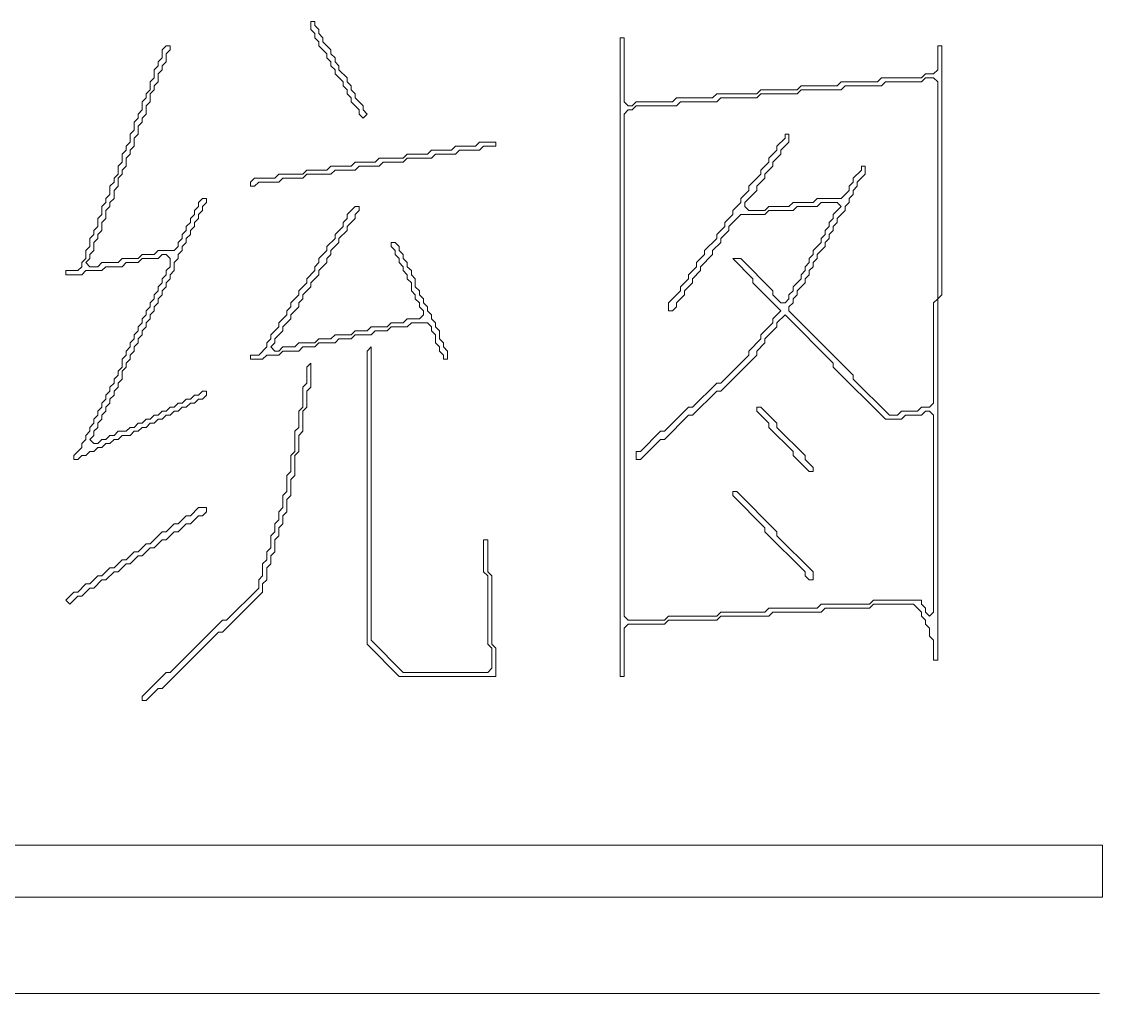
# Model space of a CAD drawing. Header units: millimetres. Extents: x 24 to 865, y 18 to 612.
# Drawn here: x 342.52 to 366.08, y 229.55 to 250.74 of the extents above; entities that cross this region are included whole.
import ezdxf

# ---------------------------------------------------------------- set-up
doc = ezdxf.new("R2010")
doc.units = ezdxf.units.MM
doc.layers.add('TRACE_STRAIGHT', color=5, linetype='Continuous', lineweight=0)
doc.layers.add('TRACE_TEXT_SYMBOL', color=6, linetype='Continuous', lineweight=0)

msp = doc.modelspace()

# ---------------------------------------------------------------- linework, layer by layer
at = {"layer": 'TRACE_STRAIGHT', "color": 5}
msp.add_line((232.382, 229.55), (366.012, 229.55), dxfattribs=at)
at = {"layer": 'TRACE_TEXT_SYMBOL', "color": 6}
for points in [[(348.824, 250.737), (348.824, 250.562), (348.912, 250.474), (348.912, 250.386), (349, 250.299), (349, 250.211), (349.175, 250.036), (349.175, 249.948), (349.262, 249.861), (349.262, 249.773), (349.35, 249.686), (349.35, 249.598), (349.525, 249.423), (349.525, 249.335), (349.613, 249.248), (349.613, 249.16), (349.7, 249.073), (349.7, 248.985), (349.875, 248.81), (349.875, 248.722), (349.963, 248.635), (350.05, 248.722), (349.963, 248.81), (349.963, 248.898), (349.788, 249.073), (349.788, 249.16), (349.7, 249.248), (349.7, 249.335), (349.613, 249.423), (349.613, 249.511), (349.437, 249.686), (349.437, 249.773), (349.35, 249.861), (349.35, 249.948), (349.262, 250.036), (349.262, 250.124), (349.087, 250.299), (349.087, 250.386), (349, 250.474), (349, 250.562), (348.912, 250.649), (348.912, 250.737)], [(355.568, 250.386), (355.568, 236.461), (355.656, 236.461), (355.656, 237.512), (355.743, 237.6), (356.531, 237.6), (356.619, 237.688), (357.67, 237.688), (357.757, 237.775), (358.808, 237.775), (358.896, 237.863), (359.947, 237.863), (360.034, 237.95), (360.998, 237.95), (361.085, 238.038), (361.961, 238.038), (362.136, 237.863), (362.136, 237.775), (362.224, 237.688), (362.224, 237.6), (362.311, 237.512), (362.311, 237.337), (362.399, 237.25), (362.399, 236.812), (362.487, 236.812), (362.487, 244.694), (362.574, 244.781), (362.574, 250.211), (362.487, 250.211), (362.487, 249.686), (362.399, 249.598), (362.224, 249.598), (362.136, 249.511), (361.261, 249.511), (361.173, 249.423), (360.385, 249.423), (360.297, 249.335), (359.509, 249.335), (359.421, 249.248), (358.633, 249.248), (358.546, 249.16), (357.67, 249.16), (357.582, 249.073), (356.794, 249.073), (356.706, 248.985), (355.918, 248.985), (355.831, 248.898), (355.743, 248.898), (355.656, 248.985), (355.656, 250.386)], [(352.503, 248.109), (352.415, 248.022), (351.977, 248.022), (351.89, 247.934), (351.452, 247.934), (351.364, 247.847), (350.926, 247.847), (350.839, 247.759), (350.313, 247.759), (350.226, 247.671), (349.788, 247.671), (349.7, 247.584), (349.262, 247.584), (349.175, 247.496), (348.737, 247.496), (348.649, 247.409), (348.124, 247.409), (348.036, 247.321), (347.598, 247.321), (347.511, 247.234), (347.511, 247.146), (347.598, 247.146), (347.686, 247.234), (348.124, 247.234), (348.211, 247.321), (348.649, 247.321), (348.737, 247.409), (349.262, 247.409), (349.35, 247.496), (349.788, 247.496), (349.875, 247.584), (350.313, 247.584), (350.401, 247.671), (350.839, 247.671), (350.926, 247.759), (351.452, 247.759), (351.539, 247.847), (351.977, 247.847), (352.065, 247.934), (352.503, 247.934), (352.59, 248.022), (352.853, 248.022), (352.853, 248.109)], [(350.138, 243.643), (350.05, 243.555), (350.05, 237.162), (350.751, 236.461), (352.853, 236.461), (352.853, 237.074), (352.765, 237.162), (352.765, 238.651), (352.678, 238.738), (352.678, 239.439), (352.59, 239.439), (352.59, 238.738), (352.678, 238.651), (352.678, 237.162), (352.765, 237.074), (352.765, 236.637), (352.678, 236.549), (350.839, 236.549), (350.138, 237.25)], [(348.824, 243.293), (348.737, 243.205), (348.737, 242.855), (348.649, 242.767), (348.649, 242.329), (348.562, 242.242), (348.562, 241.891), (348.474, 241.804), (348.474, 241.366), (348.387, 241.278), (348.387, 240.928), (348.299, 240.84), (348.299, 240.49), (348.211, 240.402), (348.211, 240.14), (348.124, 240.052), (348.124, 239.877), (348.036, 239.789), (348.036, 239.614), (347.949, 239.527), (347.949, 239.264), (347.861, 239.176), (347.861, 239.001), (347.773, 238.914), (347.773, 238.651), (347.686, 238.563), (347.686, 238.388), (346.985, 237.688), (346.898, 237.688), (345.759, 236.549), (345.672, 236.549), (345.146, 236.024), (345.146, 235.936), (345.234, 235.936), (345.496, 236.199), (345.584, 236.199), (346.81, 237.425), (346.898, 237.425), (347.773, 238.301), (347.773, 238.476), (347.861, 238.563), (347.861, 238.826), (347.949, 238.914), (347.949, 239.089), (348.036, 239.176), (348.036, 239.439), (348.124, 239.527), (348.124, 239.702), (348.211, 239.789), (348.211, 239.965), (348.299, 240.052), (348.299, 240.315), (348.387, 240.402), (348.387, 240.753), (348.474, 240.84), (348.474, 241.278), (348.562, 241.366), (348.562, 241.716), (348.649, 241.804), (348.649, 242.242), (348.737, 242.329), (348.737, 242.679), (348.824, 242.767)], [(358.546, 242.329), (358.546, 242.242), (358.808, 241.979), (358.808, 241.891), (359.334, 241.366), (359.334, 241.278), (359.684, 240.928), (359.772, 240.928), (359.772, 241.016), (359.597, 241.191), (359.597, 241.278), (358.983, 241.891), (358.983, 241.979), (358.633, 242.329)], [(358.02, 240.49), (358.02, 240.402), (358.721, 239.702), (358.721, 239.614), (359.597, 238.738), (359.597, 238.651), (359.684, 238.563), (359.772, 238.563), (359.772, 238.738), (358.983, 239.527), (358.983, 239.614), (358.108, 240.49)], [(346.372, 240.14), (346.197, 239.965), (346.109, 239.965), (345.934, 239.789), (345.847, 239.789), (345.672, 239.614), (345.584, 239.614), (345.321, 239.352), (345.234, 239.352), (345.059, 239.176), (344.971, 239.176), (344.796, 239.001), (344.708, 239.001), (344.533, 238.826), (344.445, 238.826), (344.27, 238.651), (344.183, 238.651), (344.008, 238.476), (343.92, 238.476), (343.745, 238.301), (343.657, 238.301), (343.482, 238.125), (343.57, 238.038), (343.745, 238.213), (343.832, 238.213), (344.008, 238.388), (344.095, 238.388), (344.27, 238.563), (344.358, 238.563), (344.533, 238.738), (344.621, 238.738), (344.796, 238.914), (344.883, 238.914), (345.059, 239.089), (345.146, 239.089), (345.321, 239.264), (345.409, 239.264), (345.584, 239.439), (345.672, 239.439), (345.847, 239.614), (345.934, 239.614), (346.109, 239.789), (346.197, 239.789), (346.372, 239.965), (346.46, 239.965), (346.547, 240.052), (346.547, 240.14)], [(232.433, 232.783), (232.433, 231.645), (366.077, 231.645), (366.077, 232.783)]]:
    msp.add_lwpolyline(points, close=True, dxfattribs=at)
for points in [[(345.672, 250.211), (345.584, 250.124), (345.584, 249.948), (345.496, 249.861), (345.496, 249.773), (345.409, 249.686), (345.409, 249.511), (345.321, 249.423), (345.321, 249.248), (345.234, 249.16), (345.234, 249.073), (345.146, 248.985), (345.146, 248.81), (345.059, 248.722), (345.059, 248.635), (344.971, 248.547), (344.971, 248.372), (344.883, 248.285), (344.883, 248.109), (344.796, 248.022), (344.796, 247.934), (344.708, 247.847), (344.708, 247.671), (344.621, 247.584), (344.621, 247.409), (344.533, 247.321), (344.533, 247.234), (344.445, 247.146), (344.445, 246.971), (344.358, 246.883), (344.358, 246.796), (344.27, 246.708), (344.27, 246.533), (344.183, 246.445), (344.183, 246.27), (344.095, 246.183), (344.095, 246.095), (344.008, 246.007), (344.008, 245.832), (343.92, 245.745), (343.92, 245.57), (343.832, 245.482), (343.832, 245.394), (343.745, 245.307), (343.482, 245.307), (343.482, 245.219), (343.832, 245.219), (343.92, 245.307), (344.27, 245.307), (344.358, 245.394), (344.708, 245.394), (344.796, 245.482), (345.059, 245.482), (345.146, 245.57), (345.496, 245.57), (345.584, 245.657), (345.672, 245.657), (345.759, 245.57), (345.759, 245.394), (345.672, 245.307), (345.672, 245.219), (345.584, 245.132), (345.584, 245.044), (345.496, 244.957)], [(344.183, 246.007), (344.183, 246.095), (344.27, 246.183), (344.27, 246.358), (344.358, 246.445), (344.358, 246.621), (344.445, 246.708), (344.445, 246.796), (344.533, 246.883), (344.533, 247.058), (344.621, 247.146), (344.621, 247.321), (344.708, 247.409), (344.708, 247.496), (344.796, 247.584), (344.796, 247.759), (344.883, 247.847), (344.883, 247.934), (344.971, 248.022), (344.971, 248.197), (345.059, 248.285), (345.059, 248.46), (345.146, 248.547), (345.146, 248.635), (345.234, 248.722), (345.234, 248.898), (345.321, 248.985), (345.321, 249.16), (345.409, 249.248), (345.409, 249.335), (345.496, 249.423), (345.496, 249.598), (345.584, 249.686), (345.584, 249.773), (345.672, 249.861), (345.672, 250.036), (345.759, 250.124), (345.759, 250.211), (345.672, 250.211)], [(362.136, 249.423), (362.224, 249.511), (362.399, 249.511), (362.487, 249.423), (362.487, 244.694), (362.399, 244.606), (362.399, 242.417), (362.311, 242.329), (362.136, 242.329), (362.049, 242.242), (361.698, 242.242), (361.611, 242.154), (361.436, 242.154), (360.647, 242.942), (360.647, 243.03), (359.246, 244.431), (359.246, 244.519), (359.334, 244.606), (359.334, 244.694), (359.421, 244.781), (359.421, 244.869), (359.597, 245.044), (359.597, 245.132), (359.684, 245.219), (359.684, 245.307), (359.772, 245.394), (359.772, 245.482), (359.859, 245.57), (359.859, 245.657), (360.034, 245.832), (360.034, 245.92), (360.122, 246.007), (360.122, 246.095), (360.21, 246.183), (360.21, 246.27), (360.297, 246.358), (360.297, 246.445), (360.472, 246.621), (360.472, 246.708), (360.56, 246.796), (360.56, 246.883), (360.647, 246.971), (360.647, 247.058), (360.735, 247.146), (360.735, 247.234), (360.91, 247.409), (360.91, 247.584), (360.823, 247.584), (360.823, 247.496), (360.647, 247.321), (360.647, 247.234), (360.56, 247.146), (360.56, 247.058), (360.385, 246.883), (359.859, 246.883), (359.772, 246.796), (359.334, 246.796), (359.246, 246.708), (358.808, 246.708), (358.721, 246.621), (358.37, 246.621), (358.283, 246.708), (358.283, 246.796), (358.546, 247.058)], [(362.224, 242.242), (362.311, 242.242), (362.399, 242.154), (362.399, 237.863), (362.311, 237.775), (362.224, 237.863), (362.224, 237.95), (362.136, 238.038), (362.136, 238.125), (361.085, 238.125), (360.998, 238.038), (359.947, 238.038), (359.859, 237.95), (358.808, 237.95), (358.721, 237.863), (357.757, 237.863), (357.67, 237.775), (356.619, 237.775), (356.531, 237.688), (355.743, 237.688), (355.656, 237.775), (355.656, 248.722), (355.743, 248.81), (355.831, 248.81), (355.918, 248.898), (356.794, 248.898), (356.882, 248.985), (357.67, 248.985), (357.757, 249.073), (358.546, 249.073), (358.633, 249.16), (359.421, 249.16), (359.509, 249.248), (360.385, 249.248), (360.472, 249.335), (361.261, 249.335), (361.348, 249.423), (362.136, 249.423)], [(358.546, 247.058), (358.546, 247.146), (358.721, 247.321), (358.721, 247.409), (358.896, 247.584), (358.896, 247.671), (359.071, 247.847), (359.071, 247.934), (359.246, 248.109), (359.246, 248.285), (359.159, 248.285), (359.159, 248.197), (358.983, 248.022), (358.983, 247.934), (358.808, 247.759), (358.808, 247.671), (358.633, 247.496), (358.633, 247.409), (358.37, 247.146), (358.37, 247.058), (358.195, 246.883), (358.195, 246.796), (358.02, 246.621), (358.02, 246.533), (357.845, 246.358), (357.845, 246.27), (357.67, 246.095), (357.67, 246.007), (357.407, 245.745), (357.407, 245.657), (357.232, 245.482), (357.232, 245.394), (357.057, 245.219), (357.057, 245.132), (356.882, 244.957), (356.882, 244.869), (356.619, 244.606), (356.619, 244.431), (356.706, 244.431), (356.794, 244.519), (356.794, 244.606), (356.969, 244.781), (356.969, 244.869), (357.144, 245.044), (357.144, 245.132), (357.319, 245.307), (357.319, 245.394), (357.582, 245.657), (357.582, 245.745), (357.757, 245.92), (357.757, 246.007), (357.933, 246.183), (357.933, 246.27), (358.195, 246.533), (358.721, 246.533), (358.808, 246.621), (359.334, 246.621), (359.421, 246.708), (359.859, 246.708), (359.947, 246.796), (360.297, 246.796), (360.385, 246.708), (360.21, 246.533), (360.21, 246.445)], [(345.059, 243.818), (345.146, 243.906), (345.146, 243.993), (345.234, 244.081), (345.234, 244.168), (345.321, 244.256), (345.321, 244.343), (345.409, 244.431), (345.409, 244.519), (345.496, 244.606), (345.496, 244.694), (345.584, 244.781), (345.584, 244.869), (345.672, 244.957), (345.672, 245.044), (345.759, 245.132), (345.759, 245.219), (345.847, 245.307), (345.847, 245.482), (345.934, 245.57), (345.934, 245.657), (346.022, 245.745), (346.022, 245.832), (346.109, 245.92), (346.109, 246.007), (346.197, 246.095), (346.197, 246.183), (346.285, 246.27), (346.285, 246.358), (346.372, 246.445), (346.372, 246.533), (346.46, 246.621), (346.46, 246.708), (346.547, 246.796), (346.547, 246.883), (346.46, 246.883), (346.372, 246.796), (346.372, 246.708), (346.285, 246.621), (346.285, 246.533), (346.197, 246.445), (346.197, 246.358), (346.109, 246.27), (346.109, 246.183), (346.022, 246.095), (346.022, 246.007), (345.934, 245.92), (345.934, 245.832), (345.847, 245.745), (345.496, 245.745), (345.409, 245.657), (345.146, 245.657), (345.059, 245.57), (344.708, 245.57), (344.621, 245.482), (344.27, 245.482), (344.183, 245.394), (344.008, 245.394), (343.92, 245.482), (344.008, 245.57), (344.008, 245.657), (344.095, 245.745), (344.095, 245.92), (344.183, 246.007)], [(349.788, 246.708), (349.613, 246.533), (349.613, 246.445), (349.525, 246.358), (349.525, 246.27), (349.35, 246.095), (349.35, 246.007), (349.175, 245.832), (349.175, 245.745), (349, 245.57), (349, 245.482), (348.912, 245.394), (348.912, 245.307), (348.737, 245.132), (348.737, 245.044), (348.562, 244.869), (348.562, 244.781), (348.387, 244.606), (348.387, 244.519), (348.299, 244.431), (348.299, 244.343), (348.124, 244.168), (348.124, 244.081), (347.949, 243.906), (347.949, 243.818), (347.861, 243.73), (347.861, 243.643), (347.686, 243.468), (347.511, 243.468), (347.511, 243.38), (347.773, 243.38), (347.861, 243.468), (348.124, 243.468), (348.211, 243.555), (348.562, 243.555), (348.649, 243.643), (348.912, 243.643), (349, 243.73), (349.35, 243.73), (349.437, 243.818), (349.7, 243.818), (349.788, 243.906), (350.138, 243.906), (350.226, 243.993), (350.488, 243.993), (350.576, 244.081), (350.926, 244.081), (351.014, 244.168), (351.364, 244.168), (351.452, 244.081), (351.452, 243.993), (351.539, 243.906), (351.539, 243.73), (351.627, 243.643), (351.627, 243.555), (351.714, 243.468), (351.714, 243.38), (351.802, 243.38), (351.802, 243.555), (351.714, 243.643), (351.714, 243.73), (351.627, 243.818), (351.627, 243.993), (351.539, 244.081)], [(348.387, 244.343), (348.562, 244.519), (348.562, 244.606), (348.649, 244.694), (348.649, 244.781), (348.824, 244.957), (348.824, 245.044), (349, 245.219), (349, 245.307), (349.175, 245.482), (349.175, 245.57), (349.262, 245.657), (349.262, 245.745), (349.437, 245.92), (349.437, 246.007), (349.613, 246.183), (349.613, 246.27), (349.788, 246.445), (349.788, 246.533), (349.875, 246.621), (349.875, 246.708), (349.788, 246.708)], [(360.21, 246.445), (360.122, 246.358), (360.122, 246.27), (360.034, 246.183), (360.034, 246.095), (359.947, 246.007), (359.947, 245.92), (359.772, 245.745), (359.772, 245.657), (359.684, 245.57), (359.684, 245.482), (359.597, 245.394), (359.597, 245.307), (359.509, 245.219), (359.509, 245.132), (359.334, 244.957), (359.334, 244.869), (359.246, 244.781), (359.246, 244.694), (359.159, 244.606), (359.071, 244.606), (358.896, 244.781), (358.896, 244.869), (358.195, 245.57), (358.02, 245.57), (358.458, 245.132), (358.458, 245.044), (359.071, 244.431), (358.896, 244.256), (358.896, 244.168), (358.633, 243.906), (358.633, 243.818), (358.37, 243.555), (358.37, 243.468), (357.757, 242.855), (357.67, 242.855), (357.144, 242.329), (357.057, 242.329), (356.531, 241.804), (356.444, 241.804), (356.006, 241.366), (355.918, 241.366), (355.918, 241.191), (356.006, 241.191), (356.444, 241.629), (356.531, 241.629), (357.057, 242.154), (357.144, 242.154), (357.67, 242.679), (357.757, 242.679), (358.546, 243.468), (358.546, 243.555), (358.721, 243.73), (358.721, 243.818), (358.983, 244.081), (358.983, 244.168), (359.159, 244.343), (360.21, 243.293), (360.21, 243.205), (361.348, 242.066), (361.698, 242.066), (361.786, 242.154), (362.136, 242.154), (362.224, 242.242)], [(351.539, 244.081), (351.539, 244.168), (351.452, 244.256), (351.452, 244.343), (351.364, 244.431), (351.364, 244.519), (351.277, 244.606), (351.277, 244.694), (351.189, 244.781), (351.189, 244.869), (351.101, 244.957), (351.101, 245.132), (351.014, 245.219), (351.014, 245.307), (350.926, 245.394), (350.926, 245.482), (350.839, 245.57), (350.839, 245.657), (350.751, 245.745), (350.751, 245.832), (350.664, 245.92), (350.576, 245.92), (350.576, 245.832), (350.664, 245.745), (350.664, 245.657), (350.751, 245.57), (350.751, 245.482), (350.839, 245.394), (350.839, 245.307), (350.926, 245.219), (350.926, 245.132), (351.014, 245.044), (351.014, 244.869), (351.101, 244.781), (351.101, 244.694), (351.189, 244.606), (351.189, 244.519), (351.277, 244.431), (351.277, 244.343), (351.189, 244.256), (350.926, 244.256), (350.839, 244.168), (350.576, 244.168), (350.488, 244.081), (350.138, 244.081), (350.05, 243.993), (349.788, 243.993), (349.7, 243.906), (349.35, 243.906), (349.262, 243.818), (349, 243.818), (348.912, 243.73), (348.562, 243.73), (348.474, 243.643), (348.211, 243.643), (348.124, 243.555), (348.036, 243.555), (347.949, 243.643), (348.036, 243.73), (348.036, 243.818), (348.211, 243.993), (348.211, 244.081), (348.387, 244.256), (348.387, 244.343)], [(345.496, 244.957), (345.496, 244.869), (345.409, 244.781), (345.409, 244.694), (345.321, 244.606), (345.321, 244.519), (345.234, 244.431), (345.234, 244.343), (345.146, 244.256), (345.146, 244.168), (345.059, 244.081), (345.059, 243.993), (344.971, 243.906), (344.971, 243.818), (344.883, 243.73), (344.883, 243.643), (344.796, 243.555), (344.796, 243.468), (344.708, 243.38), (344.708, 243.205), (344.621, 243.117), (344.621, 243.03), (344.533, 242.942), (344.533, 242.855), (344.445, 242.767), (344.445, 242.679), (344.358, 242.592), (344.358, 242.504), (344.27, 242.417), (344.27, 242.329), (344.183, 242.242), (344.183, 242.154), (344.095, 242.066), (344.095, 241.979), (344.008, 241.891), (344.008, 241.804), (343.92, 241.716), (343.92, 241.629), (343.832, 241.541), (343.832, 241.453), (343.657, 241.278), (343.657, 241.191), (343.745, 241.191), (343.832, 241.278), (343.92, 241.278), (344.008, 241.366), (344.095, 241.366), (344.183, 241.453), (344.27, 241.453), (344.358, 241.541), (344.445, 241.541), (344.533, 241.629), (344.621, 241.629), (344.708, 241.716), (344.883, 241.716), (344.971, 241.804), (345.059, 241.804), (345.146, 241.891), (345.234, 241.891), (345.321, 241.979), (345.409, 241.979), (345.496, 242.066), (345.584, 242.066), (345.672, 242.154)], [(345.672, 242.154), (345.759, 242.154), (345.847, 242.242), (345.934, 242.242), (346.022, 242.329), (346.109, 242.329), (346.197, 242.417), (346.285, 242.417), (346.372, 242.504), (346.46, 242.504), (346.547, 242.592), (346.547, 242.679), (346.46, 242.679), (346.372, 242.592), (346.285, 242.592), (346.197, 242.504), (346.109, 242.504), (346.022, 242.417), (345.934, 242.417), (345.847, 242.329), (345.759, 242.329), (345.672, 242.242), (345.584, 242.242), (345.496, 242.154), (345.409, 242.154), (345.321, 242.066), (345.234, 242.066), (345.146, 241.979), (345.059, 241.979), (344.971, 241.891), (344.883, 241.891), (344.796, 241.804), (344.621, 241.804), (344.533, 241.716), (344.445, 241.716), (344.358, 241.629), (344.27, 241.629), (344.183, 241.541), (344.095, 241.541), (344.008, 241.629), (344.095, 241.716), (344.095, 241.804), (344.183, 241.891), (344.183, 241.979), (344.27, 242.066), (344.27, 242.154), (344.358, 242.242), (344.358, 242.329), (344.445, 242.417), (344.445, 242.504), (344.533, 242.592), (344.533, 242.679), (344.621, 242.767), (344.621, 242.855), (344.708, 242.942), (344.708, 243.117), (344.796, 243.205), (344.796, 243.293), (344.883, 243.38), (344.883, 243.468), (344.971, 243.555), (344.971, 243.643), (345.059, 243.73), (345.059, 243.818)]]:
    msp.add_lwpolyline(points, dxfattribs=at)

doc.saveas('drawing.dxf')
